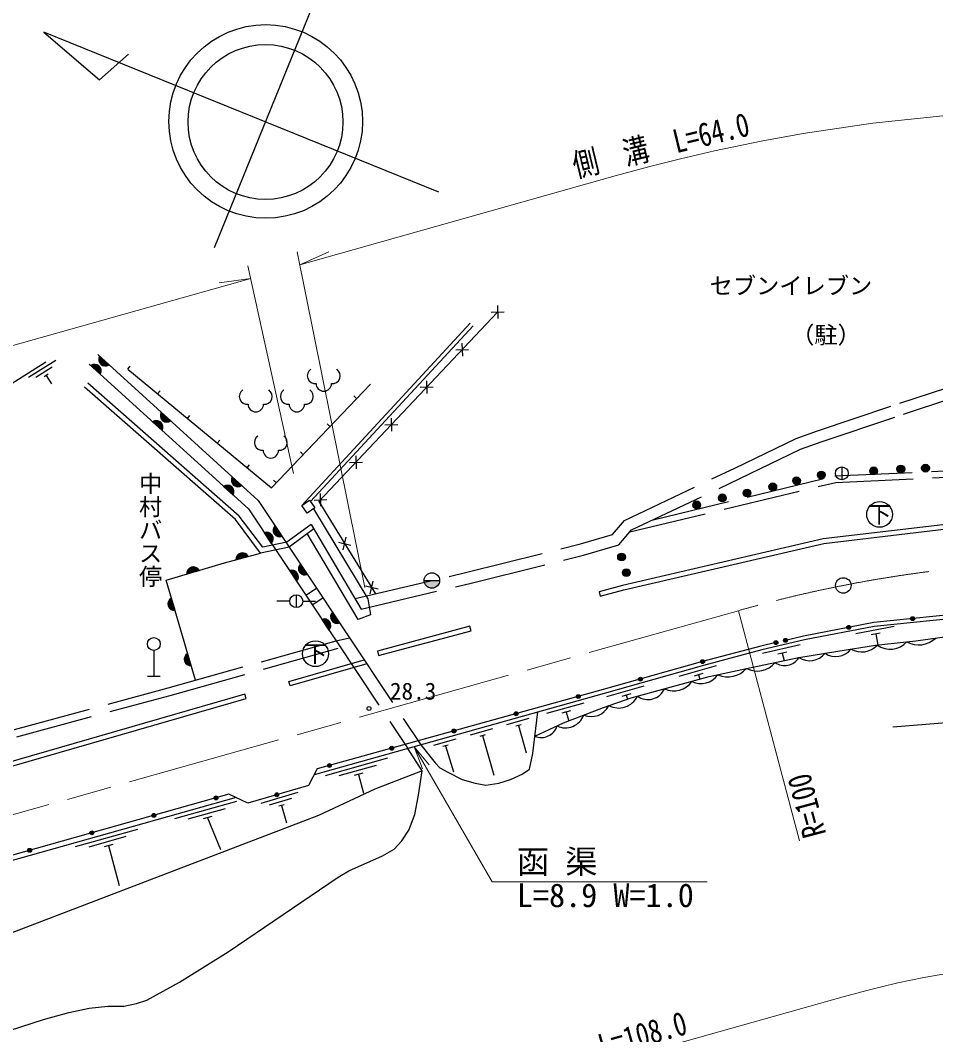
# Model space of a CAD drawing. Units: millimetres at full size, sheet at 1:1000; details may follow other scales. Extents: x 40000 to 680000, y 20000 to 380000.
# Drawn here: x 398089 to 469007, y 261610 to 340198 of the extents above; entities that cross this region are included whole.
import ezdxf
from ezdxf.enums import TextEntityAlignment as Align

# ---------------------------------------------------------------- set-up
doc = ezdxf.new("R2010")
doc.units = ezdxf.units.MM
doc.header["$LTSCALE"] = 1000
doc.linetypes.add('CHAIN', pattern=[18.5, 12, -1.5, 3.5, -1.5])
doc.linetypes.add('DASHED', pattern=[7.5, 6, -1.5])
for name, color, linetype, lineweight in [('M-BGD', 7, 'Continuous', 25), ('M-BGD-EXST', 7, 'Continuous', 25), ('M-BMK', 2, 'CHAIN', 13), ('M-BMK-SRVR', 3, 'Continuous', 25), ('M-STR-HTXT', 7, 'Continuous', 13)]:
    doc.layers.add(name, color=color, linetype=linetype, lineweight=lineweight)
doc.layers.add('M-BMK-HTXT', color=7, linetype='Continuous')
doc.styles.add('@ＭＳ ゴシック', font='')
doc.styles.add('ＭＳ ゴシック', font='')
doc.styles.get('@ＭＳ ゴシック').set_extended_font_data('@MS Gothic')
doc.styles.get('ＭＳ ゴシック').set_extended_font_data('MS Gothic')

# ---------------------------------------------------------------- blocks, each defined once
blk = doc.blocks.new('ent')
at = {"layer": 'M-BGD'}
for centre, start, end in [((-676, -505), 122.72029, 277.24592), ((676, -505), 262.75408, 57.27971), ((0, -1100), 180, 0)]:
    blk.add_arc(centre, 600, start, end, dxfattribs=at)
blk = doc.blocks.new('open_arrow')
at = {"color": 0, "linetype": 'Continuous', "lineweight": -2}
blk.add_lwpolyline([(7.5, 1.25), (0, 0), (7.5, -1.25)], dxfattribs=at)

msp = doc.modelspace()

# ---------------------------------------------------------------- hatches: boundary and pattern name
at = {"layer": 'M-BGD'}
for points in [[(404963, 313515, -0.82183), (404230, 314182)], [(403557, 313443, -0.82183), (404290, 312776)], [(409746, 309164, -0.82183), (409013, 309831)], [(408340, 309091, -0.82183), (409073, 308424)], [(466004, 305438, -0.41421), (466304, 305738, -0.41421), (466604, 305438, -1)], [(467916, 305501, -0.41421), (468216, 305801, -0.41421), (468516, 305501, -1)], [(459846, 304963, -0.41421), (460146, 305263, -0.41421), (460446, 304963, -1)], [(463905, 305291, -0.41421), (464205, 305591, -0.41421), (464505, 305291, -1)], [(413840, 304087, -0.82183), (414573, 303421)], [(415245, 304160, -0.82183), (414513, 304827)], [(456085, 304055, -0.41421), (456385, 304355, -0.41421), (456685, 304055, -1)], [(457930, 304521, -0.41421), (458230, 304821, -0.41421), (458530, 304521, -1)], [(452176, 303201, -0.41421), (452476, 303501, -0.41421), (452776, 303201, -1)], [(454091, 303576, -0.41421), (454391, 303876, -0.41421), (454691, 303576, -1)], [(450184, 302658, -0.41421), (450484, 302958, -0.41421), (450784, 302658, -1)], [(418369, 300221, -0.82183), (417821, 301046)], [(416988, 300492, -0.82183), (417537, 299667)], [(414793, 298402, -0.82183), (415749, 298663)], [(444369, 298622, -0.41421), (444669, 298922, -0.41421), (444969, 298622, -1)], [(410989, 297302, -0.82183), (411939, 297581)], [(420337, 297263, -0.82183), (419788, 298088)], [(418938, 297561, -0.82183), (419486, 296736)], [(444737, 297400, -0.41421), (445037, 297700, -0.41421), (445337, 297400, -1)], [(429377, 296798), (430577, 296798, -1)], [(410078, 294476, -0.82183), (409799, 295427)], [(422828, 293516, -0.82183), (422280, 294341)], [(467369, 293859, -1), (467071, 293829, -0.41421), (467205, 293993, -0.41421)], [(421447, 293788, -0.82183), (421996, 292963)], [(462418, 293195, -1), (462124, 293138, -1)], [(456773, 292021, -0.41421), (456661, 291841, -0.41421), (456481, 291953, -1)], [(457521, 292189, -1), (457227, 292132, -1)], [(411334, 290194, -0.82183), (411055, 291145)], [(451091, 290552, -1), (450801, 290475, -0.41421), (450907, 290659, -0.41421)], [(446278, 289198, -1), (445989, 289117, -1)], [(441463, 287850, -1), (441174, 287769, -0.41421), (441279, 287954, -0.41421)], [(436645, 286513, -1), (436356, 286433, -0.41421), (436460, 286618, -0.41421)], [(431827, 285177, -1), (431538, 285097, -0.41421), (431642, 285282, -0.41421)], [(427009, 283841, -1), (426720, 283761, -0.41421), (426824, 283946, -0.41421)], [(422190, 282505, -1), (421901, 282425, -0.41421), (422006, 282610, -0.41421)], [(413397, 279996, -1), (413108, 279915, -0.41421), (413212, 280100, -0.41421)], [(418106, 280241, -1), (417818, 280157, -0.41421), (417920, 280343, -0.41421)], [(408584, 278642, -1), (408295, 278561, -0.41421), (408399, 278746, -0.41421)], [(403770, 277289, -1), (403482, 277207, -0.41421), (403585, 277392, -0.41421)], [(398957, 275935, -1), (398668, 275854, -0.41421), (398772, 276039, -0.41421)]]:
    msp.add_hatch(color=256, dxfattribs=at).paths.add_polyline_path(points)

# ---------------------------------------------------------------- linework, layer by layer
for p, q in [((434566, 317583), (435566, 317612)), ((435051, 318097), (435081, 317098)), ((432944, 316729), (419903, 302609)), ((433164, 316525), (420563, 302921)), ((432307, 315187), (432336, 314188)), ((431822, 314673), (432821, 314702)), ((400833, 313851), (398720, 312516)), ((404963, 313515), (404230, 314182)), ((400570, 313331), (399302, 312529)), ((403557, 313443), (404290, 312776)), ((406415, 313166), (406606, 313398)), ((400245, 312770), (399949, 312583)), ((400097, 312676), (400497, 312042)), ((429563, 312277), (429592, 311278)), ((408727, 311255), (408918, 311486)), ((429077, 311763), (430077, 311792)), ((424147, 310886), (423930, 311093)), ((409746, 309164), (409013, 309831)), ((408340, 309091), (409073, 308424)), ((411040, 309344), (411231, 309575)), ((422075, 308716), (421858, 308923)), ((426333, 308853), (427332, 308882)), ((426818, 309367), (426847, 308368)), ((413352, 307433), (413543, 307664)), ((420004, 306546), (419787, 306753)), ((415665, 305522), (415856, 305753)), ((423588, 305943), (424588, 305972)), ((424074, 306457), (424103, 305458)), ((461733, 305600), (461733, 304600)), ((415245, 304160), (414513, 304827)), ((417932, 304376), (417715, 304583)), ((413840, 304087), (414573, 303421)), ((421329, 303547), (421358, 302548)), ((420844, 303033), (421844, 303062)), ((418369, 300221), (417821, 301046)), ((420618, 301140), (424503, 294581)), ((416988, 300492), (417537, 299667)), ((422736, 299779), (423709, 299547)), ((423107, 299176), (423339, 300149)), ((414793, 298402), (415749, 298663)), ((420337, 297263), (419788, 298088)), ((410989, 297302), (411939, 297581)), ((418938, 297561), (419486, 296736)), ((424832, 296372), (425805, 296140)), ((425203, 295770), (425435, 296742)), ((429377, 296798), (430577, 296798)), ((419467, 295694), (419467, 294694)), ((420208, 295651), (421041, 296204)), ((410078, 294476), (409799, 295427)), ((418967, 295194), (417967, 295194)), ((419967, 295194), (420967, 295194)), ((420698, 294913), (421531, 295467)), ((422828, 293516), (422280, 294341)), ((421447, 293788), (421996, 292963)), ((465777, 293236), (462832, 292664)), ((422553, 292124), (423602, 292352)), ((464705, 292722), (464018, 292589)), ((464362, 292655), (464528, 291801)), ((458516, 291811), (455595, 291130)), ((408432, 291379), (408432, 289379)), ((411334, 290194), (411055, 291145)), ((457464, 291258), (456783, 291099)), ((457124, 291178), (457260, 290593)), ((451996, 290186), (449108, 289372)), ((407932, 289379), (408932, 289379)), ((450970, 289585), (450296, 289396)), ((450633, 289491), (450729, 289152)), ((446401, 288610), (443514, 287796)), ((445376, 288009), (444702, 287819)), ((445039, 287914), (445126, 287604)), ((441745, 287299), (438857, 286488)), ((437477, 286101), (435744, 285614)), ((440719, 286700), (440045, 286510)), ((440382, 286605), (440576, 285912)), ((434674, 285314), (432941, 284827)), ((436894, 285626), (436489, 285512)), ((436691, 285569), (437284, 283435)), ((471922, 285943), (465677, 285438)), ((431823, 284514), (430090, 284027)), ((434091, 284839), (433686, 284725)), ((433889, 284782), (434780, 281713)), ((429229, 282043), (428102, 283780)), ((431240, 284038), (430835, 283925)), ((431038, 283981), (431649, 281972)), ((426529, 283027), (421715, 281676)), ((425647, 282468), (422759, 281657)), ((424621, 281868), (423947, 281679)), ((424284, 281774), (424690, 280330)), ((419591, 280364), (416712, 279520)), ((419100, 279907), (417373, 279401)), ((414845, 279676), (410032, 278322)), ((413963, 279117), (411075, 278304)), ((418522, 279425), (418119, 279307)), ((418321, 279366), (418711, 278034)), ((412938, 278516), (412264, 278327)), ((412601, 278422), (413607, 275960)), ((407159, 277514), (402345, 276161)), ((406277, 276955), (403389, 276143)), ((405251, 276355), (404578, 276165)), ((404914, 276260), (405742, 273161))]:
    msp.add_line(p, q, dxfattribs=at)
at = {"layer": 'M-BGD', "linetype": 'DASHED'}
for p, q in [((423602, 292352), (429114, 284065)), ((422553, 292124), (428102, 283780))]:
    msp.add_line(p, q, dxfattribs=at)
for points in [[(424022, 295392), (432695, 297439), (441492, 299636), (443958, 300356), (444889, 301451), (453450, 305510), (458197, 307808), (459851, 308395), (466235, 310533), (469864, 311726), (475996, 314456), (479535, 316284), (488737, 321784), (497919, 327699)], [(424503, 294581), (432908, 296565), (441728, 298767), (444469, 299567), (445449, 300721), (453839, 304698), (458545, 306977), (460144, 307544), (466518, 309679), (470188, 310885), (476386, 313645), (479972, 315497), (489211, 321019), (498407, 326943)], [(447112, 301509), (461193, 304894), (472068, 305403), (472773, 305753)], [(445315, 300563), (461264, 304397), (472196, 304909), (472996, 305306)], [(353837, 280348), (356736, 279517), (359936, 279093), (364003, 278695), (369489, 278695), (372858, 278662), (374839, 278800), (375346, 278836), (376171, 278913), (384446, 280816), (397810, 284689), (409710, 287900), (422903, 291599)], [(376007, 279507), (380713, 280573), (384295, 281397), (397648, 285266), (409551, 288479), (422553, 292124)]]:
    msp.add_lwpolyline(points, dxfattribs=at)
at = {"layer": 'M-BGD'}
for points in [[(435066, 317597), (421221, 302917), (425618, 295769)], [(368429, 298023), (372718, 299697), (377253, 301601), (388285, 306551), (392349, 308845), (400081, 313731)], [(404101, 314300), (416522, 302999), (423602, 292352)], [(403428, 313560), (415758, 302342), (422553, 292124)], [(406415, 313166), (417544, 303969), (425209, 311999)], [(420618, 301140), (418744, 299757), (416872, 299368), (415045, 301792), (403316, 312085)], [(420823, 300794), (418911, 299384), (416705, 298925), (414750, 301519), (403052, 311785)], [(420798, 302350), (425023, 295377), (425211, 294130), (424271, 293771), (420322, 300434)], [(411664, 289071), (409386, 296832), (413906, 298159), (416705, 298925)], [(561637, 289690), (542808, 290764), (512336, 292433), (493258, 293324), (489063, 293654), (484642, 293927), (480383, 294062), (475485, 294083), (470322, 293854), (464247, 293244), (458838, 292194), (455544, 291427), (451016, 290222), (443331, 288056), (420845, 281743)], [(561657, 289990), (542825, 291063), (512351, 292732), (493277, 293623), (489084, 293953), (484656, 294227), (480388, 294362), (475479, 294383), (470300, 294153), (464204, 293541), (458775, 292487), (457374, 292161)], [(437961, 284742), (440184, 285759), (443278, 286968), (445423, 287706), (451463, 289352), (454720, 290069), (458394, 290826), (461429, 291325), (464351, 291780), (467458, 292136), (471015, 292608), (473979, 292896), (479181, 293082), (482299, 293082), (491200, 292940), (495546, 292834), (499784, 292539), (506634, 291882), (520682, 291018), (548772, 289722), (561576, 288752)], [(456627, 291987), (455471, 291718), (450937, 290511), (443250, 288345), (421082, 282198), (420416, 280919), (415718, 279541), (414254, 280237), (384373, 271833)], [(429114, 284065), (430223, 282667), (430600, 282284), (431204, 281938), (432333, 281385), (433323, 281086), (434153, 280952), (435166, 281088), (436075, 281374), (436958, 281782), (437540, 282191), (437794, 283394), (438192, 286613)], [(429229, 282043), (425546, 280630), (421183, 278589), (387493, 265697), (383314, 262397)], [(397249, 261937), (399887, 262792), (401852, 263325), (403433, 263657), (404878, 263832), (406109, 263832), (407105, 264020), (407893, 264288), (410424, 265691), (414194, 268030), (422710, 273819), (423531, 274317), (426151, 275468), (427053, 275979), (427651, 276620), (428180, 277448), (428643, 278666), (428935, 280157), (429229, 282043)], [(414803, 279976), (384699, 271509), (382223, 262523), (381358, 262088), (381033, 262040), (379828, 262299), (379093, 263232), (381397, 270676)]]:
    msp.add_lwpolyline(points, dxfattribs=at)
for points in [[(419903, 302609), (420500, 303014), (420903, 302421), (420306, 302015)], [(443021, 295584), (444834, 296069), (460342, 299673), (473315, 301201), (475895, 301255), (475888, 301605), (473291, 301551), (460282, 300018), (444750, 296409), (442930, 295922)], [(425852, 290996), (433013, 292909), (432922, 293248), (425762, 291334)], [(418989, 288640), (418892, 288976), (424730, 290657), (424933, 290351)], [(374393, 276993), (377267, 277278), (382363, 278392), (390265, 280339), (415581, 287659), (415483, 287995), (390174, 280677), (382284, 278733), (377212, 277625), (374358, 277341)]]:
    msp.add_lwpolyline(points, close=True, dxfattribs=at)
for centre, radius in [((466304, 305438), 300), ((468216, 305501), 300), ((460146, 304963), 300), ((461733, 305100), 500), ((464205, 305291), 300), ((456385, 304055), 300), ((458230, 304521), 300), ((452476, 303201), 300), ((454391, 303576), 300), ((450484, 302658), 300), ((444669, 298622), 300), ((429977, 296798), 600), ((445037, 297400), 300), ((419467, 295194), 500), ((467220, 293844), 150), ((462271, 293166), 150), ((408432, 291879), 500), ((456627, 291987), 150), ((457374, 292161), 150), ((450946, 290514), 150), ((446133, 289158), 150), ((441319, 287809), 150), ((425105, 286878), 150), ((436500, 286473), 150), ((431682, 285137), 150), ((426864, 283801), 150), ((422046, 282465), 150), ((413253, 279955), 150), ((417962, 280199), 150), ((408439, 278602), 150), ((403626, 277248), 150), ((398813, 275894), 150)]:
    msp.add_circle(centre, radius, dxfattribs=at)
for centre, radius, start, end in [((404662, 313921), 505, 148.87534, 306.53353), ((403857, 313037), 505, 328.87534, 126.53353), ((409445, 309570), 505, 148.87534, 306.53353), ((408640, 308685), 505, 328.87534, 126.53353), ((414140, 303682), 505, 328.87534, 126.53353), ((414945, 304566), 505, 148.87534, 306.53353), ((418177, 300688), 505, 134.7962, 292.45439), ((417181, 300026), 505, 314.7962, 112.45439), ((415297, 298438), 505, 26.48553, 184.14372), ((411491, 297348), 505, 27.52841, 185.18661), ((420144, 297730), 505, 134.7962, 292.45439), ((419131, 297094), 505, 314.7962, 112.45439), ((410032, 294979), 505, 117.52841, 275.18661), ((422636, 293983), 505, 134.7962, 292.45439), ((421640, 293321), 505, 314.7962, 112.45439), ((463265, 292942), 1677, 240.51029, 316.91325), ((465487, 293173), 1701, 234.07922, 318.99001), ((467705, 293645), 1842, 239.49665, 314.984), ((411289, 290697), 505, 117.52841, 275.18661), ((457309, 291466), 1260, 233.83491, 329.46829), ((459224, 292141), 1555, 237.72171, 320.9229), ((461263, 292397), 1490, 236.05251, 322.1355), ((455174, 291565), 1783, 242.27689, 321.28401), ((450830, 290411), 1593, 243.47369, 325.14203), ((452919, 291204), 1874, 245.3348, 319.48786), ((448717, 289951), 1702, 245.05336, 325.44021), ((444436, 288540), 1620, 242.25276, 334.15197), ((446710, 288989), 1414, 234.76635, 335.72722), ((442315, 287771), 1520, 247.63986, 334.07657), ((440328, 286884), 1501, 244.49882, 339.79461), ((438467, 285911), 1274, 246.59462, 342.57269)]:
    msp.add_arc(centre, radius, start, end, dxfattribs=at)
at = {"layer": 'M-BGD-EXST'}
for centre in [(464661, 301920), (420956, 291128)]:
    msp.add_circle(centre, 1000, dxfattribs=at)
at = {"layer": 'M-BMK'}
msp.add_line((453720, 294460), (378542, 273318), dxfattribs=at)
msp.add_arc((481154, 198297), 100000, 86.69091, 105.92272, dxfattribs=at)
at = {"layer": 'M-BMK-SRVR'}
for p, q in [((413140, 322589), (421030, 342051)), ((430523, 326873), (399913, 339281)), ((399913, 339281), (404213, 335590)), ((404213, 335590), (406468, 337569))]:
    msp.add_line(p, q, dxfattribs=at)
for centre, radius in [((417101, 332359), 7500), ((417085, 332320), 6000), ((461848, 296416), 600)]:
    msp.add_circle(centre, radius, dxfattribs=at)
at = {"layer": 'M-STR-HTXT'}
for p, q in [((424773, 296261), (419552, 322248)), ((419749, 321264), (421997, 322252)), ((419267, 305095), (415722, 321170)), ((415937, 320192), (413505, 319863)), ((458467, 276618), (453720, 294460))]:
    msp.add_line(p, q, dxfattribs=at)
for points in [[(419749, 321264), (444186, 328137), (446858, 328868), (449233, 329469), (451863, 330081), (455484, 330834), (458727, 331421), (464131, 332219), (469557, 332798), (476513, 333217), (482253, 333293), (485266, 333234), (489170, 333059), (490278, 332981)], [(362222, 307288), (362720, 307089), (364079, 306722), (365314, 306559), (366294, 306539), (367316, 306622), (368256, 306793), (368877, 306957), (415937, 320192)], [(428608, 283923), (434656, 273446), (451306, 273446)], [(390728, 244542), (461830, 264539), (463664, 265040), (464810, 265330), (466065, 265622), (468083, 266042), (469432, 266286), (472456, 266733), (475044, 267009), (478932, 267243), (482049, 267284), (483146, 267263), (485390, 267162), (489211, 266895)]]:
    msp.add_lwpolyline(points, dxfattribs=at)

# ---------------------------------------------------------------- block references
for p in [(421601, 313162), (416332, 311562), (419513, 311562), (417499, 307987)]:
    msp.add_blockref('ent', p)
at = {"layer": 'M-STR-HTXT', "xscale": 240, "yscale": 240, "rotation": 300}
msp.add_blockref('open_arrow', (428608, 283923), dxfattribs=at)

# ---------------------------------------------------------------- texts
at = {"layer": 'M-BGD', "style": 'ＭＳ ゴシック'}
msp.add_text('28.3', height=1320, dxfattribs=at).set_placement((426724, 288228), align=Align.MIDDLE_LEFT)
at = {"layer": 'M-BGD-EXST', "style": 'ＭＳ ゴシック'}
for p in [(464661, 301920), (420956, 291128)]:
    msp.add_text('下', height=1320, dxfattribs=at).set_placement(p, align=Align.MIDDLE_CENTER)
at = {"layer": 'M-BMK-HTXT', "style": 'ＭＳ ゴシック'}
for s, p in [('セブンイレブン', (451490, 318577)), ('（駐）', (457806, 314769))]:
    msp.add_text(s, height=1320, dxfattribs=at).set_placement(p, align=Align.BOTTOM_LEFT)
at = {"layer": 'M-BMK-HTXT', "style": '@ＭＳ ゴシック'}
msp.add_text('中村バス停', height=1320, rotation=270, dxfattribs=at).set_placement((408164, 305229), align=Align.MIDDLE_LEFT)
at = {"layer": 'M-STR-HTXT', "style": 'ＭＳ ゴシック', "width": 0.8}
for s, rotation, p in [('側\u3000溝\u3000L=64.0', 13.624, (448058, 329119)), ('ガードレール\u3000L=108.0', 15.708, (439945, 258330))]:
    msp.add_text(s, height=1833, rotation=rotation, dxfattribs=at).set_placement(p, align=Align.BOTTOM_CENTER)
msp.add_text('R=100', height=1833, rotation=104.899, dxfattribs=at).set_placement((458757, 276696), align=Align.TOP_LEFT)
at = {"layer": 'M-STR-HTXT', "style": 'ＭＳ ゴシック'}
for s, p in [('函 渠\u3000\u3000\u3000', (436556, 273546)), ('L=8.9 W=1.0', (436556, 270946))]:
    msp.add_text(s, height=1833, dxfattribs=at).set_placement(p, align=Align.BOTTOM_LEFT)

doc.saveas('drawing.dxf')
